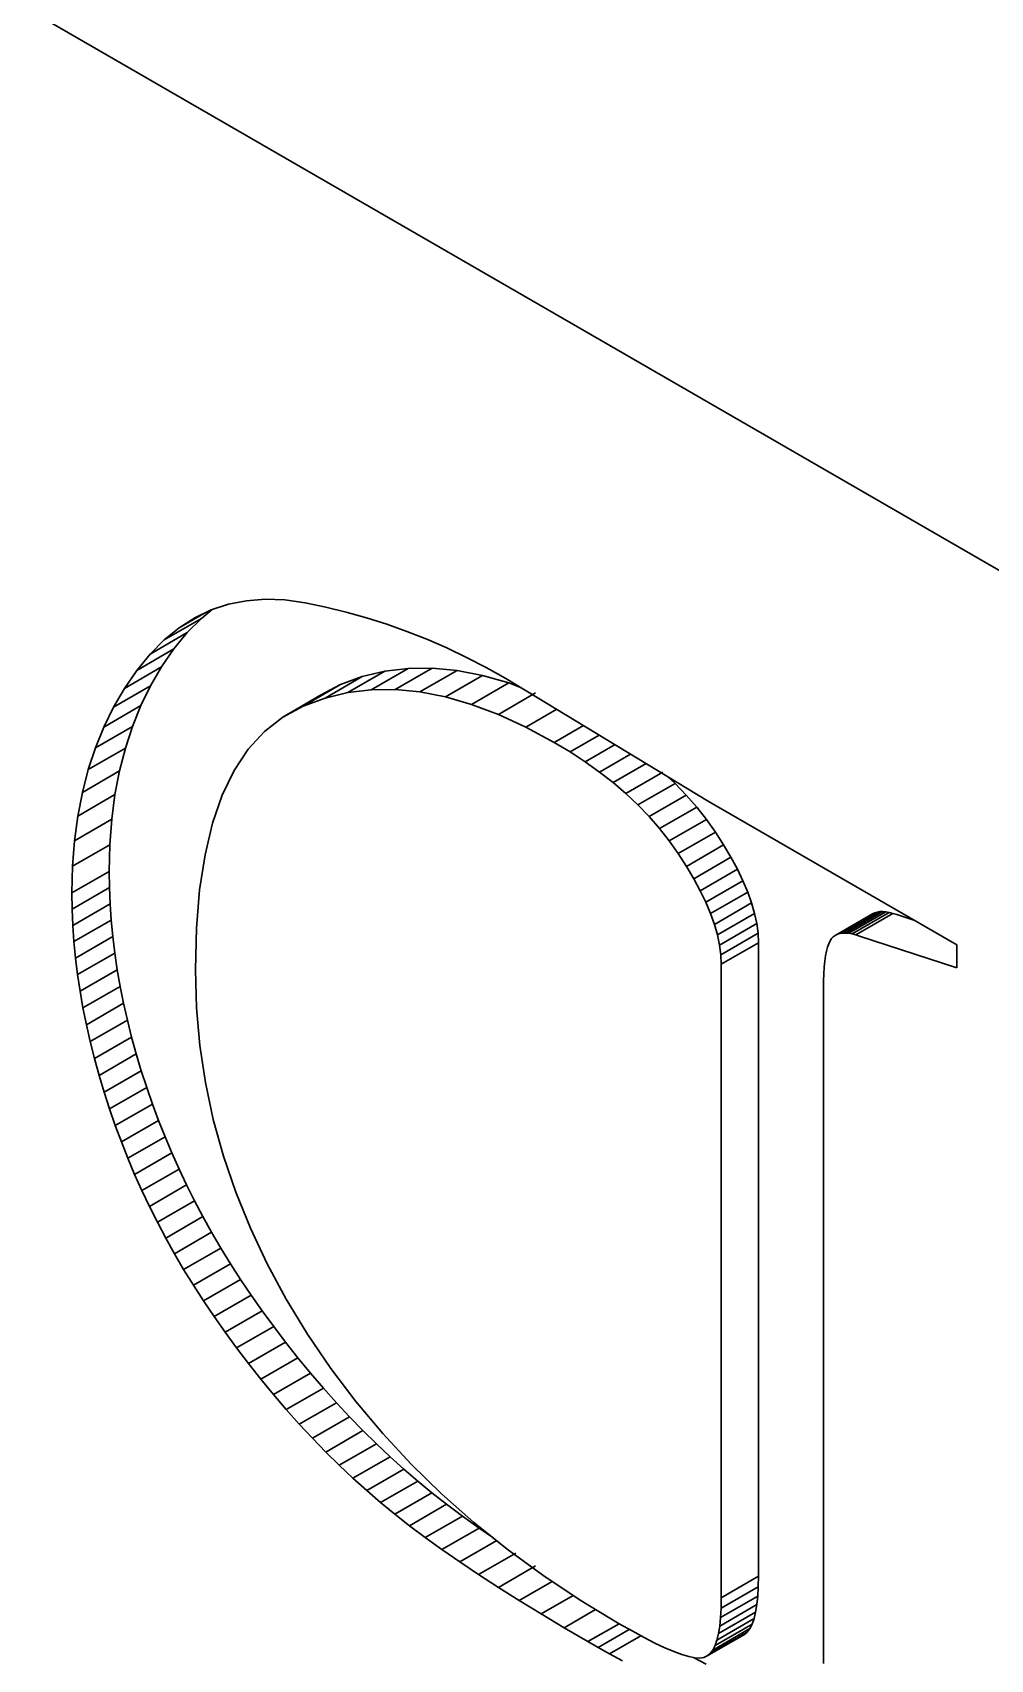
# Model space of a CAD drawing. Header units: millimetres. Extents: x -105 to 105, y -148 to 148.
# Drawn here: x 53.093 to 54.915, y -66.61 to -63.518 of the extents above; entities that cross this region are included whole.
import ezdxf

# ---------------------------------------------------------------- set-up
doc = ezdxf.new("R2010")
doc.units = ezdxf.units.MM
doc.layers.get('0').update_dxf_attribs({"lineweight": 18})

msp = doc.modelspace()

# ---------------------------------------------------------------- linework, layer by layer
at = {"color": 7, "lineweight": 30, "ltscale": 0.265362}
msp.add_line((58.1098, -66.3748), (48.9174, -61.0676), dxfattribs=at)
at = {"color": 7, "lineweight": 30, "ltscale": 0.000871565}
msp.add_line((53.4659, -64.6043), (53.5001, -64.5976), dxfattribs=at)
at = {"color": 7, "lineweight": 30, "ltscale": 0.000894486}
msp.add_line((53.5001, -64.5976), (53.5358, -64.5948), dxfattribs=at)
at = {"color": 7, "lineweight": 30, "ltscale": 0.000929458}
msp.add_line((53.5358, -64.5948), (53.5729, -64.5961), dxfattribs=at)
at = {"color": 7, "lineweight": 30, "ltscale": 0.000974415}
msp.add_line((53.5729, -64.5961), (53.6115, -64.6015), dxfattribs=at)
at = {"color": 7, "lineweight": 30, "ltscale": 0.001001}
msp.add_line((53.6115, -64.6015), (53.6508, -64.6096), dxfattribs=at)
at = {"color": 7, "lineweight": 30, "ltscale": 0.002041}
for p, q in [((53.3438, -64.672), (53.4145, -64.6312)), ((53.3169, -64.6991), (53.3876, -64.6582)), ((53.2915, -64.7302), (53.3623, -64.6893)), ((53.2681, -64.7642), (53.3388, -64.7234)), ((53.6497, -64.7827), (53.7204, -64.7419)), ((53.6927, -64.7724), (53.7634, -64.7316)), ((53.7371, -64.767), (53.8078, -64.7262)), ((53.8299, -64.771), (53.9006, -64.7302)), ((53.8784, -64.7804), (53.9491, -64.7396)), ((53.9281, -64.7947), (53.9989, -64.7539)), ((53.2472, -64.8001), (53.3179, -64.7592)), ((53.569, -64.8188), (53.6397, -64.778)), ((53.608, -64.7979), (53.6787, -64.7571)), ((53.9793, -64.8139), (54.05, -64.773)), ((53.2287, -64.8378), (53.2994, -64.7969)), ((53.2127, -64.8773), (53.2834, -64.8365)), ((53.1991, -64.9187), (53.2698, -64.8778)), ((53.188, -64.9619), (53.2587, -64.921)), ((54.2216, -64.9643), (54.2923, -64.9235)), ((53.1794, -65.0069), (53.2501, -64.9661)), ((54.2445, -64.9858), (54.3152, -64.945)), ((54.2659, -65.008), (54.3366, -64.9671)), ((54.2859, -65.0308), (54.3566, -64.99)), ((53.1732, -65.0538), (53.2439, -65.0129)), ((54.3044, -65.0543), (54.3751, -65.0134)), ((53.1695, -65.1025), (53.2402, -65.0617)), ((54.3215, -65.0784), (54.3922, -65.0376)), ((54.337, -65.1026), (54.4077, -65.0618)), ((54.3509, -65.126), (54.4216, -65.0852)), ((53.1683, -65.153), (53.239, -65.1122)), ((54.3632, -65.1488), (54.4339, -65.108)), ((53.1687, -65.1838), (53.2394, -65.1429)), ((54.3738, -65.1708), (54.4445, -65.13)), ((54.3828, -65.1922), (54.4535, -65.1514)), ((53.17, -65.2147), (53.2407, -65.1738)), ((54.3901, -65.2129), (54.4609, -65.172)), ((54.6289, -65.2303), (54.6997, -65.1895)), ((54.6341, -65.2295), (54.7048, -65.1887)), ((54.6396, -65.2293), (54.7103, -65.1885)), ((54.6456, -65.2298), (54.7163, -65.189)), ((53.1721, -65.2457), (53.2428, -65.2049)), ((54.3959, -65.2328), (54.4666, -65.192)), ((54.4, -65.2521), (54.4707, -65.2112)), ((54.6201, -65.2338), (54.6908, -65.193)), ((54.6243, -65.2317), (54.695, -65.1909)), ((54.6521, -65.2309), (54.7228, -65.1901)), ((54.659, -65.2327), (54.7297, -65.1919)), ((53.1751, -65.277), (53.2458, -65.2361)), ((54.4024, -65.2706), (54.4731, -65.2298)), ((54.4032, -65.2885), (54.4739, -65.2477)), ((53.1789, -65.3083), (53.2497, -65.2675)), ((53.1836, -65.3399), (53.2544, -65.2991)), ((53.1892, -65.3716), (53.2599, -65.3308)), ((53.1956, -65.4035), (53.2663, -65.3627)), ((53.2028, -65.4356), (53.2736, -65.3947)), ((53.2109, -65.4678), (53.2817, -65.427)), ((53.2198, -65.5), (53.2905, -65.4591)), ((53.2294, -65.5319), (53.3001, -65.4911)), ((53.2396, -65.5636), (53.3104, -65.5228)), ((53.2745, -65.6574), (53.3452, -65.6166)), ((53.3012, -65.7187), (53.3719, -65.6779)), ((53.3156, -65.749), (53.3863, -65.7082)), ((53.3307, -65.7791), (53.4014, -65.7383)), ((53.3465, -65.8091), (53.4172, -65.7683)), ((53.3807, -65.8689), (53.4514, -65.8281)), ((53.3991, -65.8988), (53.4698, -65.858)), ((53.4184, -65.9286), (53.4891, -65.8878)), ((53.4385, -65.9585), (53.5092, -65.9176)), ((53.4594, -65.9882), (53.5301, -65.9474)), ((53.4812, -66.018), (53.5519, -65.9772)), ((53.5039, -66.0478), (53.5746, -66.0069)), ((53.5274, -66.0775), (53.5981, -66.0366)), ((53.5515, -66.1068), (53.6222, -66.0659)), ((53.5759, -66.1352), (53.6466, -66.0944)), ((53.6006, -66.1629), (53.6713, -66.1221)), ((53.6256, -66.1898), (53.6963, -66.149)), ((53.6509, -66.2159), (53.7217, -66.175)), ((53.6766, -66.2411), (53.7473, -66.2003)), ((53.7025, -66.2656), (53.7732, -66.2247)), ((53.7288, -66.2892), (53.7995, -66.2484)), ((53.7553, -66.312), (53.826, -66.2712)), ((53.7822, -66.3341), (53.8529, -66.2932)), ((53.8102, -66.3559), (53.8809, -66.3151)), ((53.872, -66.4013), (53.9427, -66.3604)), ((53.9058, -66.4247), (53.9766, -66.3839)), ((53.9416, -66.4487), (54.0123, -66.4078)), ((53.9793, -66.4732), (54.05, -66.4323)), ((54.4032, -66.4928), (54.4739, -66.452)), ((54.4019, -66.5306), (54.4726, -66.4898)), ((54.3913, -66.5836), (54.462, -66.5428)), ((54.3949, -66.5732), (54.4656, -66.5324)), ((54.3979, -66.5609), (54.4686, -66.5201)), ((54.382, -66.5988), (54.4527, -66.558))]:
    msp.add_line(p, q, dxfattribs=at)
at = {"color": 7, "lineweight": 30, "ltscale": 0.001356}
msp.add_line((53.3721, -64.649), (53.4191, -64.6219), dxfattribs=at)
at = {"color": 7, "lineweight": 30, "ltscale": 0.0008829}
msp.add_line((53.3721, -64.649), (53.4019, -64.6301), dxfattribs=at)
at = {"color": 7, "lineweight": 30, "ltscale": 0.000952727}
for p, q in [((53.3876, -64.6582), (53.4145, -64.6312)), ((53.3169, -64.6991), (53.3438, -64.672))]:
    msp.add_line(p, q, dxfattribs=at)
at = {"color": 7, "lineweight": 30, "ltscale": 0.000865611}
msp.add_line((53.4019, -64.6301), (53.4332, -64.6152), dxfattribs=at)
at = {"color": 7, "lineweight": 30, "ltscale": 0.000657373}
msp.add_line((53.4145, -64.6312), (53.4349, -64.6146), dxfattribs=at)
at = {"color": 7, "lineweight": 30, "ltscale": 0.000862033}
msp.add_line((53.4332, -64.6152), (53.4659, -64.6043), dxfattribs=at)
at = {"color": 7, "lineweight": 30, "ltscale": 0.001003}
msp.add_line((53.6508, -64.6096), (53.6898, -64.6191), dxfattribs=at)
at = {"color": 7, "lineweight": 30, "ltscale": 0.001006}
msp.add_line((53.6898, -64.6191), (53.7285, -64.6299), dxfattribs=at)
at = {"color": 7, "lineweight": 30, "ltscale": 0.001011}
msp.add_line((53.7285, -64.6299), (53.767, -64.6422), dxfattribs=at)
at = {"color": 7, "lineweight": 30, "ltscale": 0.000912007}
msp.add_line((53.3438, -64.672), (53.3721, -64.649), dxfattribs=at)
at = {"color": 7, "lineweight": 30, "ltscale": 0.001004}
for p, q in [((53.3623, -64.6893), (53.3876, -64.6582)), ((53.2915, -64.7302), (53.3169, -64.6991))]:
    msp.add_line(p, q, dxfattribs=at)
at = {"color": 7, "lineweight": 30, "ltscale": 0.001016}
msp.add_line((53.767, -64.6422), (53.8053, -64.6559), dxfattribs=at)
at = {"color": 7, "lineweight": 30, "ltscale": 0.001023}
msp.add_line((53.8053, -64.6559), (53.8434, -64.671), dxfattribs=at)
at = {"color": 7, "lineweight": 30, "ltscale": 0.001033}
for p, q in [((53.3388, -64.7234), (53.3623, -64.6893)), ((53.2681, -64.7642), (53.2915, -64.7302))]:
    msp.add_line(p, q, dxfattribs=at)
at = {"color": 7, "lineweight": 30, "ltscale": 0.001031}
msp.add_line((53.8434, -64.671), (53.8812, -64.6874), dxfattribs=at)
at = {"color": 7, "lineweight": 30, "ltscale": 0.00104}
msp.add_line((53.8812, -64.6874), (53.9187, -64.7053), dxfattribs=at)
at = {"color": 7, "lineweight": 30, "ltscale": 0.001038}
msp.add_line((53.3179, -64.7592), (53.3388, -64.7234), dxfattribs=at)
at = {"color": 7, "lineweight": 30, "ltscale": 0.00105}
for p, q in [((53.9187, -64.7053), (53.9561, -64.7246)), ((53.2994, -64.7969), (53.3179, -64.7592)), ((53.2287, -64.8378), (53.2472, -64.8001))]:
    msp.add_line(p, q, dxfattribs=at)
at = {"color": 7, "lineweight": 30, "ltscale": 0.001061}
msp.add_line((53.9561, -64.7246), (53.9932, -64.7452), dxfattribs=at)
at = {"color": 7, "lineweight": 30, "ltscale": 0.001109}
for p, q in [((53.7204, -64.7419), (53.6787, -64.7571)), ((53.6497, -64.7827), (53.608, -64.7979))]:
    msp.add_line(p, q, dxfattribs=at)
at = {"color": 7, "lineweight": 30, "ltscale": 0.001106}
for p, q in [((53.7634, -64.7316), (53.7204, -64.7419)), ((53.6927, -64.7724), (53.6497, -64.7827))]:
    msp.add_line(p, q, dxfattribs=at)
at = {"color": 7, "lineweight": 30, "ltscale": 0.001118}
for p, q in [((53.8078, -64.7262), (53.7634, -64.7316)), ((53.7371, -64.767), (53.6927, -64.7724))]:
    msp.add_line(p, q, dxfattribs=at)
at = {"color": 7, "lineweight": 30, "ltscale": 0.002042}
for p, q in [((53.7828, -64.7666), (53.8535, -64.7257)), ((53.2506, -65.5951), (53.3213, -65.5543)), ((53.2622, -65.6264), (53.3329, -65.5855)), ((53.2875, -65.6882), (53.3582, -65.6473)), ((53.3632, -65.839), (53.4339, -65.7982)), ((53.8401, -66.3783), (53.9109, -66.3375)), ((54.4029, -66.5127), (54.4736, -66.4718)), ((54.4002, -66.5467), (54.471, -66.5059)), ((54.3764, -66.6035), (54.4471, -66.5627)), ((54.387, -66.5922), (54.4577, -66.5513))]:
    msp.add_line(p, q, dxfattribs=at)
at = {"color": 7, "lineweight": 30, "ltscale": 0.001144}
msp.add_line((53.8535, -64.7257), (53.8078, -64.7262), dxfattribs=at)
at = {"color": 7, "lineweight": 30, "ltscale": 0.001182}
for p, q in [((53.9006, -64.7302), (53.8535, -64.7257)), ((53.8299, -64.771), (53.7828, -64.7666)), ((53.2439, -65.0129), (53.2501, -64.9661)), ((53.1732, -65.0538), (53.1794, -65.0069))]:
    msp.add_line(p, q, dxfattribs=at)
at = {"color": 7, "lineweight": 30, "ltscale": 0.001234}
for p, q in [((53.9491, -64.7396), (53.9006, -64.7302)), ((53.8784, -64.7804), (53.8299, -64.771))]:
    msp.add_line(p, q, dxfattribs=at)
at = {"color": 7, "lineweight": 30, "ltscale": 0.001295}
for p, q in [((53.9989, -64.7539), (53.9491, -64.7396)), ((53.9281, -64.7947), (53.8784, -64.7804))]:
    msp.add_line(p, q, dxfattribs=at)
at = {"color": 7, "lineweight": 30, "ltscale": 0.011225}
msp.add_line((53.9932, -64.7452), (54.3772, -64.9778), dxfattribs=at)
at = {"color": 7, "lineweight": 30, "ltscale": 0.000603815}
msp.add_line((54.0215, -64.7623), (53.9989, -64.7539), dxfattribs=at)
at = {"color": 7, "lineweight": 30, "ltscale": 0.001039}
msp.add_line((53.2472, -64.8001), (53.2681, -64.7642), dxfattribs=at)
at = {"color": 7, "lineweight": 30, "ltscale": 0.001105}
for p, q in [((53.6787, -64.7571), (53.6397, -64.778)), ((53.608, -64.7979), (53.569, -64.8188))]:
    msp.add_line(p, q, dxfattribs=at)
at = {"color": 7, "lineweight": 30, "ltscale": 0.001143}
msp.add_line((53.7828, -64.7666), (53.7371, -64.767), dxfattribs=at)
at = {"color": 7, "lineweight": 30, "ltscale": 0.001066}
for p, q in [((53.2834, -64.8365), (53.2994, -64.7969)), ((53.2127, -64.8773), (53.2287, -64.8378))]:
    msp.add_line(p, q, dxfattribs=at)
at = {"color": 7, "lineweight": 30, "ltscale": 0.001366}
msp.add_line((53.9793, -64.8139), (53.9281, -64.7947), dxfattribs=at)
at = {"color": 7, "lineweight": 30, "ltscale": 0.001444}
msp.add_line((54.0318, -64.838), (53.9793, -64.8139), dxfattribs=at)
at = {"color": 7, "lineweight": 30, "ltscale": 0.001693}
msp.add_line((54.0318, -64.838), (54.0904, -64.8041), dxfattribs=at)
at = {"color": 7, "lineweight": 30, "ltscale": 0.001088}
for p, q in [((53.2698, -64.8778), (53.2834, -64.8365)), ((53.1991, -64.9187), (53.2127, -64.8773))]:
    msp.add_line(p, q, dxfattribs=at)
at = {"color": 7, "lineweight": 30, "ltscale": 0.001145}
msp.add_line((53.5342, -64.8462), (53.5034, -64.8801), dxfattribs=at)
at = {"color": 7, "lineweight": 30, "ltscale": 0.001108}
msp.add_line((53.569, -64.8188), (53.5342, -64.8462), dxfattribs=at)
at = {"color": 7, "lineweight": 30, "ltscale": 0.001529}
msp.add_line((54.0856, -64.867), (54.0318, -64.838), dxfattribs=at)
at = {"color": 7, "lineweight": 30, "ltscale": 0.001605}
msp.add_line((54.0856, -64.867), (54.1412, -64.8349), dxfattribs=at)
at = {"color": 7, "lineweight": 30, "ltscale": 0.001115}
for p, q in [((53.2587, -64.921), (53.2698, -64.8778)), ((53.188, -64.9619), (53.1991, -64.9187))]:
    msp.add_line(p, q, dxfattribs=at)
at = {"color": 7, "lineweight": 30, "ltscale": 0.00121}
msp.add_line((53.5034, -64.8801), (53.4768, -64.9205), dxfattribs=at)
at = {"color": 7, "lineweight": 30, "ltscale": 0.00087822}
msp.add_line((54.1157, -64.8851), (54.0856, -64.867), dxfattribs=at)
at = {"color": 7, "lineweight": 30, "ltscale": 0.001603}
msp.add_line((54.1157, -64.8851), (54.1712, -64.8531), dxfattribs=at)
at = {"color": 7, "lineweight": 30, "ltscale": 0.001638}
msp.add_line((54.1444, -64.9039), (54.2011, -64.8712), dxfattribs=at)
at = {"color": 7, "lineweight": 30, "ltscale": 0.000856797}
msp.add_line((54.1444, -64.9039), (54.1157, -64.8851), dxfattribs=at)
at = {"color": 7, "lineweight": 30, "ltscale": 0.00083608}
msp.add_line((54.1715, -64.9234), (54.1444, -64.9039), dxfattribs=at)
at = {"color": 7, "lineweight": 30, "ltscale": 0.001711}
for p, q in [((54.1715, -64.9234), (54.2308, -64.8892)), ((54.1496, -66.5763), (54.2089, -66.5421))]:
    msp.add_line(p, q, dxfattribs=at)
at = {"color": 7, "lineweight": 30, "ltscale": 0.001822}
msp.add_line((54.1973, -64.9435), (54.2604, -64.9071), dxfattribs=at)
at = {"color": 7, "lineweight": 30, "ltscale": 0.001147}
for p, q in [((53.2501, -64.9661), (53.2587, -64.921)), ((53.1794, -65.0069), (53.188, -64.9619))]:
    msp.add_line(p, q, dxfattribs=at)
at = {"color": 7, "lineweight": 30, "ltscale": 0.001301}
msp.add_line((53.4768, -64.9205), (53.4542, -64.9674), dxfattribs=at)
at = {"color": 7, "lineweight": 30, "ltscale": 0.000817427}
msp.add_line((54.1973, -64.9435), (54.1715, -64.9234), dxfattribs=at)
at = {"color": 7, "lineweight": 30, "ltscale": 0.000482253}
msp.add_line((54.3152, -64.945), (54.3011, -64.9318), dxfattribs=at)
at = {"color": 7, "lineweight": 30, "ltscale": 0.001413}
msp.add_line((53.4542, -64.9674), (53.4358, -65.0208), dxfattribs=at)
at = {"color": 7, "lineweight": 30, "ltscale": 0.000799761}
msp.add_line((54.2216, -64.9643), (54.1973, -64.9435), dxfattribs=at)
at = {"color": 7, "lineweight": 30, "ltscale": 0.00078424}
msp.add_line((54.2445, -64.9858), (54.2216, -64.9643), dxfattribs=at)
at = {"color": 7, "lineweight": 30, "ltscale": 0.000770486}
msp.add_line((54.3366, -64.9671), (54.3152, -64.945), dxfattribs=at)
at = {"color": 7, "lineweight": 30, "ltscale": 0.000758013}
msp.add_line((54.3566, -64.99), (54.3366, -64.9671), dxfattribs=at)
at = {"color": 7, "lineweight": 30, "ltscale": 0.000770212}
msp.add_line((54.2659, -65.008), (54.2445, -64.9858), dxfattribs=at)
at = {"color": 7, "lineweight": 30, "ltscale": 0.00074805}
for p, q in [((54.3751, -65.0134), (54.3566, -64.99)), ((54.3044, -65.0543), (54.2859, -65.0308))]:
    msp.add_line(p, q, dxfattribs=at)
at = {"color": 7, "lineweight": 30, "ltscale": 0.013685}
msp.add_line((54.3772, -64.9778), (54.8512, -65.2515), dxfattribs=at)
at = {"color": 7, "lineweight": 30, "ltscale": 0.001221}
for p, q in [((53.2402, -65.0617), (53.2439, -65.0129)), ((53.1695, -65.1025), (53.1732, -65.0538))]:
    msp.add_line(p, q, dxfattribs=at)
at = {"color": 7, "lineweight": 30, "ltscale": 0.00154}
msp.add_line((53.4358, -65.0208), (53.4214, -65.0807), dxfattribs=at)
at = {"color": 7, "lineweight": 30, "ltscale": 0.0007583}
msp.add_line((54.2859, -65.0308), (54.2659, -65.008), dxfattribs=at)
at = {"color": 7, "lineweight": 30, "ltscale": 0.000739505}
for p, q in [((54.3922, -65.0376), (54.3751, -65.0134)), ((54.3215, -65.0784), (54.3044, -65.0543))]:
    msp.add_line(p, q, dxfattribs=at)
at = {"color": 7, "lineweight": 30, "ltscale": 0.001264}
for p, q in [((53.239, -65.1122), (53.2402, -65.0617)), ((53.1683, -65.153), (53.1695, -65.1025))]:
    msp.add_line(p, q, dxfattribs=at)
at = {"color": 7, "lineweight": 30, "ltscale": 0.000717955}
msp.add_line((54.4077, -65.0618), (54.3922, -65.0376), dxfattribs=at)
at = {"color": 7, "lineweight": 30, "ltscale": 0.000681571}
for p, q in [((54.4216, -65.0852), (54.4077, -65.0618)), ((54.3509, -65.126), (54.337, -65.1026))]:
    msp.add_line(p, q, dxfattribs=at)
at = {"color": 7, "lineweight": 30, "ltscale": 0.00168}
msp.add_line((53.4214, -65.0807), (53.4111, -65.1471), dxfattribs=at)
at = {"color": 7, "lineweight": 30, "ltscale": 0.000717635}
msp.add_line((54.337, -65.1026), (54.3215, -65.0784), dxfattribs=at)
at = {"color": 7, "lineweight": 30, "ltscale": 0.000646194}
for p, q in [((54.4339, -65.108), (54.4216, -65.0852)), ((54.3632, -65.1488), (54.3509, -65.126))]:
    msp.add_line(p, q, dxfattribs=at)
at = {"color": 7, "lineweight": 30, "ltscale": 0.000768354}
for p, q in [((53.2394, -65.1429), (53.239, -65.1122)), ((53.1687, -65.1838), (53.1683, -65.153))]:
    msp.add_line(p, q, dxfattribs=at)
at = {"color": 7, "lineweight": 30, "ltscale": 0.000611998}
for p, q in [((54.4445, -65.13), (54.4339, -65.108)), ((54.3738, -65.1708), (54.3632, -65.1488))]:
    msp.add_line(p, q, dxfattribs=at)
at = {"color": 7, "lineweight": 30, "ltscale": 0.000773141}
msp.add_line((53.2407, -65.1738), (53.2394, -65.1429), dxfattribs=at)
at = {"color": 7, "lineweight": 30, "ltscale": 0.001829}
msp.add_line((53.4111, -65.1471), (53.405, -65.22), dxfattribs=at)
at = {"color": 7, "lineweight": 30, "ltscale": 0.000579397}
for p, q in [((54.4535, -65.1514), (54.4445, -65.13)), ((54.3828, -65.1922), (54.3738, -65.1708))]:
    msp.add_line(p, q, dxfattribs=at)
at = {"color": 7, "lineweight": 30, "ltscale": 0.000547902}
msp.add_line((54.4609, -65.172), (54.4535, -65.1514), dxfattribs=at)
at = {"color": 7, "lineweight": 30, "ltscale": 0.000773522}
msp.add_line((53.17, -65.2147), (53.1687, -65.1838), dxfattribs=at)
at = {"color": 7, "lineweight": 30, "ltscale": 0.000778506}
msp.add_line((53.2428, -65.2049), (53.2407, -65.1738), dxfattribs=at)
at = {"color": 7, "lineweight": 30, "ltscale": 0.000519536}
msp.add_line((54.4666, -65.192), (54.4609, -65.172), dxfattribs=at)
at = {"color": 7, "lineweight": 30, "ltscale": 0.000121862}
msp.add_line((54.6997, -65.1895), (54.695, -65.1909), dxfattribs=at)
at = {"color": 7, "lineweight": 30, "ltscale": 0.000129323}
msp.add_line((54.7048, -65.1887), (54.6997, -65.1895), dxfattribs=at)
at = {"color": 7, "lineweight": 30, "ltscale": 0.000138918}
msp.add_line((54.7103, -65.1885), (54.7048, -65.1887), dxfattribs=at)
at = {"color": 7, "lineweight": 30, "ltscale": 0.000150794}
for p, q in [((54.7163, -65.189), (54.7103, -65.1885)), ((54.6456, -65.2298), (54.6396, -65.2293))]:
    msp.add_line(p, q, dxfattribs=at)
at = {"color": 7, "lineweight": 30, "ltscale": 0.000163812}
for p, q in [((54.7228, -65.1901), (54.7163, -65.189)), ((54.6521, -65.2309), (54.6456, -65.2298))]:
    msp.add_line(p, q, dxfattribs=at)
at = {"color": 7, "lineweight": 30, "ltscale": 0.000778126}
msp.add_line((53.1721, -65.2457), (53.17, -65.2147), dxfattribs=at)
at = {"color": 7, "lineweight": 30, "ltscale": 0.00078444}
for p, q in [((53.2458, -65.2361), (53.2428, -65.2049)), ((53.1751, -65.277), (53.1721, -65.2457))]:
    msp.add_line(p, q, dxfattribs=at)
at = {"color": 7, "lineweight": 30, "ltscale": 0.001986}
msp.add_line((53.405, -65.22), (53.4029, -65.2994), dxfattribs=at)
at = {"color": 7, "lineweight": 30, "ltscale": 0.000548261}
msp.add_line((54.3901, -65.2129), (54.3828, -65.1922), dxfattribs=at)
at = {"color": 7, "lineweight": 30, "ltscale": 0.000519169}
msp.add_line((54.3959, -65.2328), (54.3901, -65.2129), dxfattribs=at)
at = {"color": 7, "lineweight": 30, "ltscale": 0.00049215}
for p, q in [((54.4707, -65.2112), (54.4666, -65.192)), ((54.4, -65.2521), (54.3959, -65.2328))]:
    msp.add_line(p, q, dxfattribs=at)
at = {"color": 7, "lineweight": 30, "ltscale": 0.000468294}
for p, q in [((54.4731, -65.2298), (54.4707, -65.2112)), ((54.4024, -65.2706), (54.4, -65.2521))]:
    msp.add_line(p, q, dxfattribs=at)
at = {"color": 7, "lineweight": 30, "ltscale": 0.000117543}
for p, q in [((54.695, -65.1909), (54.6908, -65.193)), ((54.6243, -65.2317), (54.6201, -65.2338))]:
    msp.add_line(p, q, dxfattribs=at)
at = {"color": 7, "lineweight": 30, "ltscale": 0.000178381}
for p, q in [((54.7297, -65.1919), (54.7228, -65.1901)), ((54.659, -65.2327), (54.6521, -65.2309))]:
    msp.add_line(p, q, dxfattribs=at)
at = {"color": 7, "lineweight": 30, "ltscale": 0.000193614}
msp.add_line((54.7371, -65.1943), (54.7297, -65.1919), dxfattribs=at)
at = {"color": 7, "lineweight": 30, "ltscale": 0.000906206}
msp.add_line((54.7715, -65.2055), (54.7371, -65.1943), dxfattribs=at)
at = {"color": 7, "lineweight": 30, "ltscale": 0.000790503}
for p, q in [((53.2497, -65.2675), (53.2458, -65.2361)), ((53.1789, -65.3083), (53.1751, -65.277))]:
    msp.add_line(p, q, dxfattribs=at)
at = {"color": 7, "lineweight": 30, "ltscale": 0.000446777}
msp.add_line((54.4739, -65.2477), (54.4731, -65.2298), dxfattribs=at)
at = {"color": 7, "lineweight": 30, "ltscale": 0.030107}
for p, q in [((54.4739, -66.452), (54.4739, -65.2477)), ((54.4032, -66.4928), (54.4032, -65.2885))]:
    msp.add_line(p, q, dxfattribs=at)
at = {"color": 7, "lineweight": 30, "ltscale": 0.000174932}
msp.add_line((54.6075, -65.2496), (54.6052, -65.2562), dxfattribs=at)
at = {"color": 7, "lineweight": 30, "ltscale": 0.000151166}
msp.add_line((54.6101, -65.2442), (54.6075, -65.2496), dxfattribs=at)
at = {"color": 7, "lineweight": 30, "ltscale": 0.000129511}
msp.add_line((54.613, -65.2399), (54.6101, -65.2442), dxfattribs=at)
at = {"color": 7, "lineweight": 30, "ltscale": 0.000118151}
msp.add_line((54.6163, -65.2365), (54.613, -65.2399), dxfattribs=at)
at = {"color": 7, "lineweight": 30, "ltscale": 0.000116055}
msp.add_line((54.6201, -65.2338), (54.6163, -65.2365), dxfattribs=at)
at = {"color": 7, "lineweight": 30, "ltscale": 0.000121749}
msp.add_line((54.6289, -65.2303), (54.6243, -65.2317), dxfattribs=at)
at = {"color": 7, "lineweight": 30, "ltscale": 0.000129382}
msp.add_line((54.6341, -65.2295), (54.6289, -65.2303), dxfattribs=at)
at = {"color": 7, "lineweight": 30, "ltscale": 0.000138907}
msp.add_line((54.6396, -65.2293), (54.6341, -65.2295), dxfattribs=at)
at = {"color": 7, "lineweight": 30, "ltscale": 0.000193495}
msp.add_line((54.6663, -65.2351), (54.659, -65.2327), dxfattribs=at)
at = {"color": 7, "lineweight": 30, "ltscale": 0.004861}
msp.add_line((54.8512, -65.2953), (54.6663, -65.2351), dxfattribs=at)
at = {"color": 7, "lineweight": 30, "ltscale": 0.000797581}
for p, q in [((53.2544, -65.2991), (53.2497, -65.2675)), ((53.1836, -65.3399), (53.1789, -65.3083))]:
    msp.add_line(p, q, dxfattribs=at)
at = {"color": 7, "lineweight": 30, "ltscale": 0.000447158}
msp.add_line((54.4032, -65.2885), (54.4024, -65.2706), dxfattribs=at)
at = {"color": 7, "lineweight": 30, "ltscale": 0.00025453}
msp.add_line((54.6015, -65.2729), (54.6001, -65.283), dxfattribs=at)
at = {"color": 7, "lineweight": 30, "ltscale": 0.000227516}
msp.add_line((54.6032, -65.264), (54.6015, -65.2729), dxfattribs=at)
at = {"color": 7, "lineweight": 30, "ltscale": 0.000200126}
msp.add_line((54.6052, -65.2562), (54.6032, -65.264), dxfattribs=at)
at = {"color": 7, "lineweight": 30, "ltscale": 0.001095}
msp.add_line((54.8512, -65.2515), (54.8512, -65.2953), dxfattribs=at)
at = {"color": 7, "lineweight": 30, "ltscale": 0.000805074}
msp.add_line((53.2599, -65.3308), (53.2544, -65.2991), dxfattribs=at)
at = {"color": 7, "lineweight": 30, "ltscale": 0.0018}
msp.add_line((53.4029, -65.2994), (53.4051, -65.3714), dxfattribs=at)
at = {"color": 7, "lineweight": 30, "ltscale": 0.000339714}
msp.add_line((54.5982, -65.3067), (54.5978, -65.3203), dxfattribs=at)
at = {"color": 7, "lineweight": 30, "ltscale": 0.000311102}
msp.add_line((54.599, -65.2943), (54.5982, -65.3067), dxfattribs=at)
at = {"color": 7, "lineweight": 30, "ltscale": 0.000282825}
msp.add_line((54.6001, -65.283), (54.599, -65.2943), dxfattribs=at)
at = {"color": 7, "lineweight": 30, "ltscale": 0.00080545}
msp.add_line((53.1892, -65.3716), (53.1836, -65.3399), dxfattribs=at)
at = {"color": 7, "lineweight": 30, "ltscale": 0.000813211}
msp.add_line((53.2663, -65.3627), (53.2599, -65.3308), dxfattribs=at)
at = {"color": 7, "lineweight": 30, "ltscale": 0.00036852}
msp.add_line((54.5978, -65.3203), (54.5976, -65.335), dxfattribs=at)
at = {"color": 7, "lineweight": 30, "ltscale": 0.03175}
msp.add_line((54.5976, -65.335), (54.5976, -66.605), dxfattribs=at)
at = {"color": 7, "lineweight": 30, "ltscale": 0.000812837}
msp.add_line((53.1956, -65.4035), (53.1892, -65.3716), dxfattribs=at)
at = {"color": 7, "lineweight": 30, "ltscale": 0.000821323}
msp.add_line((53.2736, -65.3947), (53.2663, -65.3627), dxfattribs=at)
at = {"color": 7, "lineweight": 30, "ltscale": 0.001791}
msp.add_line((53.4051, -65.3714), (53.4115, -65.4428), dxfattribs=at)
at = {"color": 7, "lineweight": 30, "ltscale": 0.000821696}
msp.add_line((53.2028, -65.4356), (53.1956, -65.4035), dxfattribs=at)
at = {"color": 7, "lineweight": 30, "ltscale": 0.000830738}
msp.add_line((53.2817, -65.427), (53.2736, -65.3947), dxfattribs=at)
at = {"color": 7, "lineweight": 30, "ltscale": 0.000830368}
msp.add_line((53.2109, -65.4678), (53.2028, -65.4356), dxfattribs=at)
at = {"color": 7, "lineweight": 30, "ltscale": 0.000834224}
msp.add_line((53.2905, -65.4591), (53.2817, -65.427), dxfattribs=at)
at = {"color": 7, "lineweight": 30, "ltscale": 0.000834591}
msp.add_line((53.2198, -65.5), (53.2109, -65.4678), dxfattribs=at)
at = {"color": 7, "lineweight": 30, "ltscale": 0.000833838}
for p, q in [((53.3001, -65.4911), (53.2905, -65.4591)), ((53.2294, -65.5319), (53.2198, -65.5))]:
    msp.add_line(p, q, dxfattribs=at)
at = {"color": 7, "lineweight": 30, "ltscale": 0.001789}
msp.add_line((53.4115, -65.4428), (53.4222, -65.5135), dxfattribs=at)
at = {"color": 7, "lineweight": 30, "ltscale": 0.000833476}
msp.add_line((53.3104, -65.5228), (53.3001, -65.4911), dxfattribs=at)
at = {"color": 7, "lineweight": 30, "ltscale": 0.000833147}
msp.add_line((53.3213, -65.5543), (53.3104, -65.5228), dxfattribs=at)
at = {"color": 7, "lineweight": 30, "ltscale": 0.001793}
msp.add_line((53.4222, -65.5135), (53.4371, -65.5837), dxfattribs=at)
at = {"color": 7, "lineweight": 30, "ltscale": 0.000833113}
msp.add_line((53.2396, -65.5636), (53.2294, -65.5319), dxfattribs=at)
at = {"color": 7, "lineweight": 30, "ltscale": 0.000833574}
for p, q in [((53.3329, -65.5855), (53.3213, -65.5543)), ((53.2622, -65.6264), (53.2506, -65.5951))]:
    msp.add_line(p, q, dxfattribs=at)
at = {"color": 7, "lineweight": 30, "ltscale": 0.000833383}
msp.add_line((53.2506, -65.5951), (53.2396, -65.5636), dxfattribs=at)
at = {"color": 7, "lineweight": 30, "ltscale": 0.000834394}
msp.add_line((53.3452, -65.6166), (53.3329, -65.5855), dxfattribs=at)
at = {"color": 7, "lineweight": 30, "ltscale": 0.001804}
msp.add_line((53.4371, -65.5837), (53.4563, -65.6532), dxfattribs=at)
at = {"color": 7, "lineweight": 30, "ltscale": 0.000835253}
msp.add_line((53.3582, -65.6473), (53.3452, -65.6166), dxfattribs=at)
at = {"color": 7, "lineweight": 30, "ltscale": 0.00083418}
msp.add_line((53.2745, -65.6574), (53.2622, -65.6264), dxfattribs=at)
at = {"color": 7, "lineweight": 30, "ltscale": 0.000837204}
msp.add_line((53.3719, -65.6779), (53.3582, -65.6473), dxfattribs=at)
at = {"color": 7, "lineweight": 30, "ltscale": 0.001821}
msp.add_line((53.4563, -65.6532), (53.4797, -65.7222), dxfattribs=at)
at = {"color": 7, "lineweight": 30, "ltscale": 0.000835456}
msp.add_line((53.2875, -65.6882), (53.2745, -65.6574), dxfattribs=at)
at = {"color": 7, "lineweight": 30, "ltscale": 0.000838846}
for p, q in [((53.3863, -65.7082), (53.3719, -65.6779)), ((53.3156, -65.749), (53.3012, -65.7187))]:
    msp.add_line(p, q, dxfattribs=at)
at = {"color": 7, "lineweight": 30, "ltscale": 0.000837012}
msp.add_line((53.3012, -65.7187), (53.2875, -65.6882), dxfattribs=at)
at = {"color": 7, "lineweight": 30, "ltscale": 0.000841221}
for p, q in [((53.4014, -65.7383), (53.3863, -65.7082)), ((53.3307, -65.7791), (53.3156, -65.749))]:
    msp.add_line(p, q, dxfattribs=at)
at = {"color": 7, "lineweight": 30, "ltscale": 0.00084707}
for p, q in [((53.4172, -65.7683), (53.4014, -65.7383)), ((53.3465, -65.8091), (53.3307, -65.7791))]:
    msp.add_line(p, q, dxfattribs=at)
at = {"color": 7, "lineweight": 30, "ltscale": 0.001844}
msp.add_line((53.4797, -65.7222), (53.5075, -65.7905), dxfattribs=at)
at = {"color": 7, "lineweight": 30, "ltscale": 0.000856598}
msp.add_line((53.4339, -65.7982), (53.4172, -65.7683), dxfattribs=at)
at = {"color": 7, "lineweight": 30, "ltscale": 0.000866684}
msp.add_line((53.4514, -65.8281), (53.4339, -65.7982), dxfattribs=at)
at = {"color": 7, "lineweight": 30, "ltscale": 0.001873}
msp.add_line((53.5075, -65.7905), (53.5395, -65.8583), dxfattribs=at)
at = {"color": 7, "lineweight": 30, "ltscale": 0.000856745}
msp.add_line((53.3632, -65.839), (53.3465, -65.8091), dxfattribs=at)
at = {"color": 7, "lineweight": 30, "ltscale": 0.000877231}
for p, q in [((53.4698, -65.858), (53.4514, -65.8281)), ((53.3991, -65.8988), (53.3807, -65.8689))]:
    msp.add_line(p, q, dxfattribs=at)
at = {"color": 7, "lineweight": 30, "ltscale": 0.000866548}
msp.add_line((53.3807, -65.8689), (53.3632, -65.839), dxfattribs=at)
at = {"color": 7, "lineweight": 30, "ltscale": 0.000887773}
for p, q in [((53.4891, -65.8878), (53.4698, -65.858)), ((53.4184, -65.9286), (53.3991, -65.8988))]:
    msp.add_line(p, q, dxfattribs=at)
at = {"color": 7, "lineweight": 30, "ltscale": 0.001908}
msp.add_line((53.5395, -65.8583), (53.5758, -65.9254), dxfattribs=at)
at = {"color": 7, "lineweight": 30, "ltscale": 0.000898894}
msp.add_line((53.5092, -65.9176), (53.4891, -65.8878), dxfattribs=at)
at = {"color": 7, "lineweight": 30, "ltscale": 0.00089921}
msp.add_line((53.4385, -65.9585), (53.4184, -65.9286), dxfattribs=at)
at = {"color": 7, "lineweight": 30, "ltscale": 0.000910694}
msp.add_line((53.5301, -65.9474), (53.5092, -65.9176), dxfattribs=at)
at = {"color": 7, "lineweight": 30, "ltscale": 0.001948}
msp.add_line((53.5758, -65.9254), (53.6163, -65.9919), dxfattribs=at)
at = {"color": 7, "lineweight": 30, "ltscale": 0.000910382}
msp.add_line((53.4594, -65.9882), (53.4385, -65.9585), dxfattribs=at)
at = {"color": 7, "lineweight": 30, "ltscale": 0.000922447}
msp.add_line((53.5519, -65.9772), (53.5301, -65.9474), dxfattribs=at)
at = {"color": 7, "lineweight": 30, "ltscale": 0.000922755}
msp.add_line((53.4812, -66.018), (53.4594, -65.9882), dxfattribs=at)
at = {"color": 7, "lineweight": 30, "ltscale": 0.000934704}
for p, q in [((53.5746, -66.0069), (53.5519, -65.9772)), ((53.5039, -66.0478), (53.4812, -66.018))]:
    msp.add_line(p, q, dxfattribs=at)
at = {"color": 7, "lineweight": 30, "ltscale": 0.001969}
msp.add_line((53.6163, -65.9919), (53.6606, -66.057), dxfattribs=at)
at = {"color": 7, "lineweight": 30, "ltscale": 0.000946968}
for p, q in [((53.5981, -66.0366), (53.5746, -66.0069)), ((53.5274, -66.0775), (53.5039, -66.0478))]:
    msp.add_line(p, q, dxfattribs=at)
at = {"color": 7, "lineweight": 30, "ltscale": 0.000948534}
for p, q in [((53.6222, -66.0659), (53.5981, -66.0366)), ((53.5515, -66.1068), (53.5274, -66.0775))]:
    msp.add_line(p, q, dxfattribs=at)
at = {"color": 7, "lineweight": 30, "ltscale": 0.000937709}
msp.add_line((53.6466, -66.0944), (53.6222, -66.0659), dxfattribs=at)
at = {"color": 7, "lineweight": 30, "ltscale": 0.001972}
msp.add_line((53.6606, -66.057), (53.7082, -66.1199), dxfattribs=at)
at = {"color": 7, "lineweight": 30, "ltscale": 0.000937419}
msp.add_line((53.5759, -66.1352), (53.5515, -66.1068), dxfattribs=at)
at = {"color": 7, "lineweight": 30, "ltscale": 0.000927764}
msp.add_line((53.6713, -66.1221), (53.6466, -66.0944), dxfattribs=at)
at = {"color": 7, "lineweight": 30, "ltscale": 0.000928048}
msp.add_line((53.6006, -66.1629), (53.5759, -66.1352), dxfattribs=at)
at = {"color": 7, "lineweight": 30, "ltscale": 0.000917706}
msp.add_line((53.6963, -66.149), (53.6713, -66.1221), dxfattribs=at)
at = {"color": 7, "lineweight": 30, "ltscale": 0.00198}
msp.add_line((53.7082, -66.1199), (53.7592, -66.1805), dxfattribs=at)
at = {"color": 7, "lineweight": 30, "ltscale": 0.000917426}
msp.add_line((53.6256, -66.1898), (53.6006, -66.1629), dxfattribs=at)
at = {"color": 7, "lineweight": 30, "ltscale": 0.000908576}
msp.add_line((53.7217, -66.175), (53.6963, -66.149), dxfattribs=at)
at = {"color": 7, "lineweight": 30, "ltscale": 0.000899608}
for p, q in [((53.7473, -66.2003), (53.7217, -66.175)), ((53.6766, -66.2411), (53.6509, -66.2159))]:
    msp.add_line(p, q, dxfattribs=at)
at = {"color": 7, "lineweight": 30, "ltscale": 0.00090885}
msp.add_line((53.6509, -66.2159), (53.6256, -66.1898), dxfattribs=at)
at = {"color": 7, "lineweight": 30, "ltscale": 0.000891073}
for p, q in [((53.7732, -66.2247), (53.7473, -66.2003)), ((53.7025, -66.2656), (53.6766, -66.2411))]:
    msp.add_line(p, q, dxfattribs=at)
at = {"color": 7, "lineweight": 30, "ltscale": 0.001993}
msp.add_line((53.7592, -66.1805), (53.8135, -66.2389), dxfattribs=at)
at = {"color": 7, "lineweight": 30, "ltscale": 0.000883524}
msp.add_line((53.7995, -66.2484), (53.7732, -66.2247), dxfattribs=at)
at = {"color": 7, "lineweight": 30, "ltscale": 0.002011}
msp.add_line((53.8135, -66.2389), (53.8711, -66.295), dxfattribs=at)
at = {"color": 7, "lineweight": 30, "ltscale": 0.000883269}
msp.add_line((53.7288, -66.2892), (53.7025, -66.2656), dxfattribs=at)
at = {"color": 7, "lineweight": 30, "ltscale": 0.000875356}
msp.add_line((53.826, -66.2712), (53.7995, -66.2484), dxfattribs=at)
at = {"color": 7, "lineweight": 30, "ltscale": 0.000868735}
msp.add_line((53.8529, -66.2932), (53.826, -66.2712), dxfattribs=at)
at = {"color": 7, "lineweight": 30, "ltscale": 0.000875605}
msp.add_line((53.7553, -66.312), (53.7288, -66.2892), dxfattribs=at)
at = {"color": 7, "lineweight": 30, "ltscale": 0.000888389}
msp.add_line((53.8809, -66.3151), (53.8529, -66.2932), dxfattribs=at)
at = {"color": 7, "lineweight": 30, "ltscale": 0.002033}
msp.add_line((53.8711, -66.295), (53.932, -66.3489), dxfattribs=at)
at = {"color": 7, "lineweight": 30, "ltscale": 0.000868493}
msp.add_line((53.7822, -66.3341), (53.7553, -66.312), dxfattribs=at)
at = {"color": 7, "lineweight": 30, "ltscale": 0.000934754}
msp.add_line((53.9109, -66.3375), (53.8809, -66.3151), dxfattribs=at)
at = {"color": 7, "lineweight": 30, "ltscale": 0.000888624}
msp.add_line((53.8102, -66.3559), (53.7822, -66.3341), dxfattribs=at)
at = {"color": 7, "lineweight": 30, "ltscale": 0.000934449}
msp.add_line((53.8401, -66.3783), (53.8102, -66.3559), dxfattribs=at)
at = {"color": 7, "lineweight": 30, "ltscale": 0.000981492}
msp.add_line((53.9427, -66.3604), (53.9109, -66.3375), dxfattribs=at)
at = {"color": 7, "lineweight": 30, "ltscale": 0.002061}
msp.add_line((53.932, -66.3489), (53.9963, -66.4006), dxfattribs=at)
at = {"color": 7, "lineweight": 30, "ltscale": 0.000788664}
msp.add_line((53.9687, -66.3784), (53.9427, -66.3604), dxfattribs=at)
at = {"color": 7, "lineweight": 30, "ltscale": 0.000981801}
msp.add_line((53.872, -66.4013), (53.8401, -66.3783), dxfattribs=at)
at = {"color": 7, "lineweight": 30, "ltscale": 0.001029}
msp.add_line((53.9058, -66.4247), (53.872, -66.4013), dxfattribs=at)
at = {"color": 7, "lineweight": 30, "ltscale": 0.001076}
msp.add_line((53.9416, -66.4487), (53.9058, -66.4247), dxfattribs=at)
at = {"color": 7, "lineweight": 30, "ltscale": 0.002092}
msp.add_line((53.9963, -66.4006), (54.0638, -66.45), dxfattribs=at)
at = {"color": 7, "lineweight": 30, "ltscale": 0.001124}
msp.add_line((53.9793, -66.4732), (53.9416, -66.4487), dxfattribs=at)
at = {"color": 7, "lineweight": 30, "ltscale": 0.002128}
msp.add_line((54.0638, -66.45), (54.1347, -66.4972), dxfattribs=at)
at = {"color": 7, "lineweight": 30, "ltscale": 0.000496738}
msp.add_line((54.4736, -66.4718), (54.4739, -66.452), dxfattribs=at)
at = {"color": 7, "lineweight": 30, "ltscale": 0.001172}
msp.add_line((54.019, -66.4982), (53.9793, -66.4732), dxfattribs=at)
at = {"color": 7, "lineweight": 30, "ltscale": 0.001811}
msp.add_line((54.019, -66.4982), (54.0817, -66.4619), dxfattribs=at)
at = {"color": 7, "lineweight": 30, "ltscale": 0.000450076}
msp.add_line((54.4726, -66.4898), (54.4736, -66.4718), dxfattribs=at)
at = {"color": 7, "lineweight": 30, "ltscale": 0.00122}
msp.add_line((54.0606, -66.5237), (54.019, -66.4982), dxfattribs=at)
at = {"color": 7, "lineweight": 30, "ltscale": 0.001761}
msp.add_line((54.0606, -66.5237), (54.1216, -66.4885), dxfattribs=at)
at = {"color": 7, "lineweight": 30, "ltscale": 0.001735}
msp.add_line((54.1041, -66.5497), (54.1642, -66.515), dxfattribs=at)
at = {"color": 7, "lineweight": 30, "ltscale": 0.002168}
msp.add_line((54.1347, -66.4972), (54.2089, -66.5421), dxfattribs=at)
at = {"color": 7, "lineweight": 30, "ltscale": 0.000449674}
msp.add_line((54.4019, -66.5306), (54.4029, -66.5127), dxfattribs=at)
at = {"color": 7, "lineweight": 30, "ltscale": 0.000496744}
msp.add_line((54.4029, -66.5127), (54.4032, -66.4928), dxfattribs=at)
at = {"color": 7, "lineweight": 30, "ltscale": 0.000359536}
msp.add_line((54.4686, -66.5201), (54.471, -66.5059), dxfattribs=at)
at = {"color": 7, "lineweight": 30, "ltscale": 0.000403795}
msp.add_line((54.471, -66.5059), (54.4726, -66.4898), dxfattribs=at)
at = {"color": 7, "lineweight": 30, "ltscale": 0.001268}
msp.add_line((54.1041, -66.5497), (54.0606, -66.5237), dxfattribs=at)
at = {"color": 7, "lineweight": 30, "ltscale": 0.001317}
msp.add_line((54.1496, -66.5763), (54.1041, -66.5497), dxfattribs=at)
at = {"color": 7, "lineweight": 30, "ltscale": 0.000707893}
msp.add_line((54.2089, -66.5421), (54.2335, -66.556), dxfattribs=at)
at = {"color": 7, "lineweight": 30, "ltscale": 0.000359474}
msp.add_line((54.3979, -66.5609), (54.4002, -66.5467), dxfattribs=at)
at = {"color": 7, "lineweight": 30, "ltscale": 0.000404213}
msp.add_line((54.4002, -66.5467), (54.4019, -66.5306), dxfattribs=at)
at = {"color": 7, "lineweight": 30, "ltscale": 0.000238839}
msp.add_line((54.4577, -66.5513), (54.462, -66.5428), dxfattribs=at)
at = {"color": 7, "lineweight": 30, "ltscale": 0.000275675}
for p, q in [((54.462, -66.5428), (54.4656, -66.5324)), ((54.3913, -66.5836), (54.3949, -66.5732))]:
    msp.add_line(p, q, dxfattribs=at)
at = {"color": 7, "lineweight": 30, "ltscale": 0.000316796}
msp.add_line((54.4656, -66.5324), (54.4686, -66.5201), dxfattribs=at)
at = {"color": 7, "lineweight": 30, "ltscale": 0.000555248}
msp.add_line((54.1689, -66.5873), (54.1496, -66.5763), dxfattribs=at)
at = {"color": 7, "lineweight": 30, "ltscale": 0.001712}
msp.add_line((54.1689, -66.5873), (54.2282, -66.553), dxfattribs=at)
at = {"color": 7, "lineweight": 30, "ltscale": 0.001719}
msp.add_line((54.1908, -66.5994), (54.2503, -66.5651), dxfattribs=at)
at = {"color": 7, "lineweight": 30, "ltscale": 0.00064653}
msp.add_line((54.2335, -66.556), (54.2563, -66.5683), dxfattribs=at)
at = {"color": 7, "lineweight": 30, "ltscale": 0.000584995}
msp.add_line((54.2563, -66.5683), (54.2771, -66.5789), dxfattribs=at)
at = {"color": 7, "lineweight": 30, "ltscale": 0.000523873}
msp.add_line((54.2771, -66.5789), (54.2961, -66.5878), dxfattribs=at)
at = {"color": 7, "lineweight": 30, "ltscale": 0.000316425}
msp.add_line((54.3949, -66.5732), (54.3979, -66.5609), dxfattribs=at)
at = {"color": 7, "lineweight": 30, "ltscale": 0.000184089}
msp.add_line((54.4471, -66.5627), (54.4527, -66.558), dxfattribs=at)
at = {"color": 7, "lineweight": 30, "ltscale": 0.000207596}
msp.add_line((54.4527, -66.558), (54.4577, -66.5513), dxfattribs=at)
at = {"color": 7, "lineweight": 30, "ltscale": 0.000625358}
msp.add_line((54.1908, -66.5994), (54.1689, -66.5873), dxfattribs=at)
at = {"color": 7, "lineweight": 30, "ltscale": 0.000695477}
msp.add_line((54.2152, -66.6128), (54.1908, -66.5994), dxfattribs=at)
at = {"color": 7, "lineweight": 30, "ltscale": 0.00046388}
msp.add_line((54.2961, -66.5878), (54.3132, -66.5951), dxfattribs=at)
at = {"color": 7, "lineweight": 30, "ltscale": 0.0004042}
msp.add_line((54.3132, -66.5951), (54.3283, -66.6007), dxfattribs=at)
at = {"color": 7, "lineweight": 30, "ltscale": 0.000346164}
msp.add_line((54.3283, -66.6007), (54.3416, -66.6046), dxfattribs=at)
at = {"color": 7, "lineweight": 30, "ltscale": 0.000290123}
msp.add_line((54.3416, -66.6046), (54.353, -66.6069), dxfattribs=at)
at = {"color": 7, "lineweight": 30, "ltscale": 0.00068134}
msp.add_line((54.3745, -66.6191), (54.3504, -66.6064), dxfattribs=at)
at = {"color": 7, "lineweight": 30, "ltscale": 0.000237336}
msp.add_line((54.353, -66.6069), (54.3625, -66.6075), dxfattribs=at)
at = {"color": 7, "lineweight": 30, "ltscale": 0.000191515}
msp.add_line((54.3625, -66.6075), (54.3701, -66.6064), dxfattribs=at)
at = {"color": 7, "lineweight": 30, "ltscale": 0.000172944}
msp.add_line((54.3701, -66.6064), (54.3764, -66.6035), dxfattribs=at)
at = {"color": 7, "lineweight": 30, "ltscale": 0.000184627}
msp.add_line((54.3764, -66.6035), (54.382, -66.5988), dxfattribs=at)
at = {"color": 7, "lineweight": 30, "ltscale": 0.000207062}
msp.add_line((54.382, -66.5988), (54.387, -66.5922), dxfattribs=at)
at = {"color": 7, "lineweight": 30, "ltscale": 0.000239352}
msp.add_line((54.387, -66.5922), (54.3913, -66.5836), dxfattribs=at)
at = {"color": 7, "lineweight": 30, "ltscale": 0.000321216}
msp.add_line((54.5976, -66.605), (54.5977, -66.6179), dxfattribs=at)

doc.saveas('drawing.dxf')
